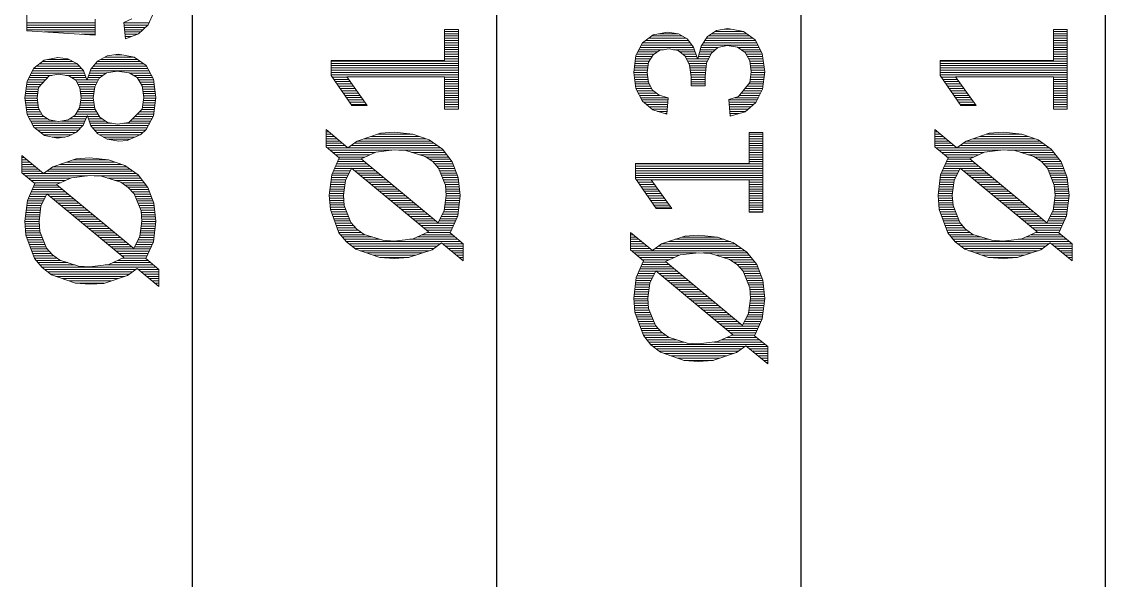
# Model space of a CAD drawing. Header units: millimetres. Extents: x 20 to 410, y 10 to 287.
# Drawn here: x 343.52 to 372, y 165.84 to 180.51 of the extents above; entities that cross this region are included whole.
import ezdxf

# ---------------------------------------------------------------- set-up
doc = ezdxf.new("R2010")
doc.units = ezdxf.units.MM
doc.layers.add('DUENN', color=7, linetype='Continuous', lineweight=25)
doc.layers.add('TEXT', color=7, linetype='Continuous', lineweight=13)

msp = doc.modelspace()

# ---------------------------------------------------------------- linework, layer by layer
at = {"layer": 'DUENN', "lineweight": 25}
for points in [[(372, 265), (372, 95)], [(364, 248), (364, 112)], [(356, 242.5), (356, 117.5)], [(348, 222.63), (348, 137.37)]]:
    msp.add_lwpolyline(points, dxfattribs=at)
at = {"layer": 'TEXT', "lineweight": 13}
for p, q in [((343.656, 180.484), (345.455, 180.484)), ((343.656, 180.424), (345.455, 180.424)), ((343.656, 180.364), (345.455, 180.364)), ((343.656, 180.304), (345.455, 180.304)), ((346.204, 180.484), (346.87, 180.484)), ((346.211, 180.424), (346.84, 180.424)), ((346.218, 180.364), (346.776, 180.364)), ((346.225, 180.304), (346.712, 180.304)), ((361.99, 180.318), (362.163, 180.318)), ((344.123, 180.244), (345.455, 180.244)), ((345.089, 180.184), (345.455, 180.184)), ((346.232, 180.244), (346.648, 180.244)), ((346.239, 180.184), (346.57, 180.184)), ((346.246, 180.124), (346.411, 180.124)), ((354.637, 180.259), (355, 180.259)), ((354.637, 180.199), (355, 180.199)), ((354.637, 180.139), (355, 180.139)), ((354.637, 180.079), (355, 180.079)), ((354.637, 180.019), (355, 180.019)), ((359.914, 180.018), (361.046, 180.018)), ((359.995, 180.078), (360.984, 180.078)), ((360.075, 180.138), (360.881, 180.138)), ((360.263, 180.198), (360.769, 180.198)), ((361.473, 180.018), (362.805, 180.018)), ((361.513, 180.078), (362.74, 180.078)), ((361.565, 180.138), (362.656, 180.138)), ((361.656, 180.198), (362.573, 180.198)), ((361.748, 180.258), (362.49, 180.258)), ((370.637, 180.259), (371, 180.259)), ((370.637, 180.199), (371, 180.199)), ((370.637, 180.139), (371, 180.139)), ((370.637, 180.079), (371, 180.079)), ((370.637, 180.019), (371, 180.019)), ((354.637, 179.959), (355, 179.959)), ((354.637, 179.899), (355, 179.899)), ((354.637, 179.839), (355, 179.839)), ((354.637, 179.779), (355, 179.779)), ((354.637, 179.719), (355, 179.719)), ((359.712, 179.718), (360.228, 179.718)), ((359.743, 179.778), (360.392, 179.778)), ((359.775, 179.838), (361.182, 179.838)), ((359.806, 179.898), (361.137, 179.898)), ((359.837, 179.958), (361.091, 179.958)), ((360.654, 179.778), (361.202, 179.778)), ((360.822, 179.718), (361.223, 179.718)), ((361.337, 179.718), (361.681, 179.718)), ((361.352, 179.778), (361.751, 179.778)), ((361.367, 179.838), (361.823, 179.838)), ((361.392, 179.898), (362.869, 179.898)), ((361.433, 179.958), (362.837, 179.958)), ((362.345, 179.838), (362.901, 179.838)), ((362.431, 179.778), (362.933, 179.778)), ((362.517, 179.718), (362.965, 179.718)), ((370.637, 179.959), (371, 179.959)), ((370.637, 179.899), (371, 179.899)), ((370.637, 179.839), (371, 179.839)), ((370.637, 179.779), (371, 179.779)), ((370.637, 179.719), (371, 179.719)), ((344.061, 179.464), (344.876, 179.464)), ((344.211, 179.524), (344.759, 179.524)), ((345.503, 179.464), (346.648, 179.464)), ((345.598, 179.524), (346.564, 179.524)), ((345.709, 179.584), (346.48, 179.584)), ((345.969, 179.644), (346.148, 179.644)), ((351.656, 179.479), (355, 179.479)), ((354.637, 179.659), (355, 179.659)), ((354.637, 179.599), (355, 179.599)), ((354.637, 179.539), (355, 179.539)), ((359.645, 179.478), (360.014, 179.478)), ((359.652, 179.538), (360.05, 179.538)), ((359.66, 179.598), (360.086, 179.598)), ((359.68, 179.658), (360.135, 179.658)), ((360.897, 179.658), (361.244, 179.658)), ((360.965, 179.598), (361.264, 179.598)), ((360.995, 179.538), (361.573, 179.538)), ((361.024, 179.478), (361.546, 179.478)), ((361.308, 179.598), (361.6, 179.598)), ((361.323, 179.658), (361.627, 179.658)), ((362.561, 179.658), (362.988, 179.658)), ((362.594, 179.598), (362.995, 179.598)), ((362.626, 179.538), (363.003, 179.538)), ((362.655, 179.478), (363.011, 179.478)), ((367.656, 179.479), (371, 179.479)), ((370.637, 179.659), (371, 179.659)), ((370.637, 179.599), (371, 179.599)), ((370.637, 179.539), (371, 179.539)), ((343.774, 179.164), (345.167, 179.164)), ((343.805, 179.224), (345.144, 179.224)), ((343.836, 179.284), (345.091, 179.284)), ((343.908, 179.344), (345.035, 179.344)), ((343.985, 179.404), (344.979, 179.404)), ((345.306, 179.164), (345.748, 179.164)), ((345.326, 179.224), (346.865, 179.224)), ((345.354, 179.284), (346.832, 179.284)), ((345.404, 179.344), (346.8, 179.344)), ((345.454, 179.404), (346.732, 179.404)), ((346.357, 179.164), (346.897, 179.164)), ((351.656, 179.419), (355, 179.419)), ((351.656, 179.359), (355, 179.359)), ((351.656, 179.299), (355, 179.299)), ((351.656, 179.239), (355, 179.239)), ((351.656, 179.179), (355, 179.179)), ((359.606, 179.178), (359.958, 179.178)), ((359.613, 179.238), (359.966, 179.238)), ((359.621, 179.298), (359.975, 179.298)), ((359.629, 179.358), (359.983, 179.358)), ((359.637, 179.418), (359.992, 179.418)), ((361.054, 179.418), (361.521, 179.418)), ((361.077, 179.358), (361.514, 179.358)), ((361.084, 179.298), (361.508, 179.298)), ((361.092, 179.238), (361.501, 179.238)), ((361.099, 179.178), (361.495, 179.178)), ((362.664, 179.418), (363.019, 179.418)), ((362.672, 179.358), (363.027, 179.358)), ((362.68, 179.298), (363.035, 179.298)), ((362.688, 179.238), (363.043, 179.238)), ((362.691, 179.178), (363.045, 179.178)), ((367.656, 179.419), (371, 179.419)), ((367.656, 179.359), (371, 179.359)), ((367.656, 179.299), (371, 179.299)), ((367.656, 179.239), (371, 179.239)), ((367.656, 179.179), (371, 179.179)), ((343.652, 178.864), (344.034, 178.864)), ((343.66, 178.924), (344.089, 178.924)), ((343.681, 178.984), (344.143, 178.984)), ((343.712, 179.044), (344.198, 179.044)), ((343.743, 179.104), (344.312, 179.104)), ((344.682, 179.104), (345.19, 179.104)), ((344.834, 179.044), (345.213, 179.044)), ((344.926, 178.984), (345.236, 178.984)), ((344.968, 178.924), (345.502, 178.924)), ((345, 178.864), (345.47, 178.864)), ((345.247, 178.984), (345.534, 178.984)), ((345.266, 179.044), (345.579, 179.044)), ((345.286, 179.104), (345.663, 179.104)), ((346.459, 179.104), (346.93, 179.104)), ((346.56, 179.044), (346.962, 179.044)), ((346.595, 178.984), (346.986, 178.984)), ((346.63, 178.924), (346.994, 178.924)), ((346.665, 178.864), (347.002, 178.864)), ((351.656, 179.119), (355, 179.119)), ((351.683, 179.059), (352.067, 179.059)), ((351.725, 178.999), (352.11, 178.999)), ((351.766, 178.939), (352.153, 178.939)), ((351.807, 178.879), (352.196, 178.879)), ((354.637, 179.059), (355, 179.059)), ((354.637, 178.999), (355, 178.999)), ((354.637, 178.939), (355, 178.939)), ((354.637, 178.879), (355, 178.879)), ((359.614, 179.118), (359.965, 179.118)), ((359.622, 179.058), (359.974, 179.058)), ((359.631, 178.998), (359.982, 178.998)), ((359.639, 178.938), (359.991, 178.938)), ((359.647, 178.878), (360.016, 178.878)), ((361.107, 179.118), (361.488, 179.118)), ((361.113, 179.058), (361.483, 179.058)), ((361.113, 178.998), (361.483, 178.998)), ((361.113, 178.938), (361.483, 178.938)), ((361.113, 178.878), (361.483, 178.878)), ((362.629, 178.878), (363.008, 178.878)), ((362.66, 178.938), (363.015, 178.938)), ((362.668, 178.998), (363.023, 178.998)), ((362.676, 179.058), (363.03, 179.058)), ((362.683, 179.118), (363.038, 179.118)), ((367.656, 179.119), (371, 179.119)), ((367.683, 179.059), (368.067, 179.059)), ((367.725, 178.999), (368.11, 178.999)), ((367.766, 178.939), (368.153, 178.939)), ((367.807, 178.879), (368.196, 178.879)), ((370.637, 179.059), (371, 179.059)), ((370.637, 178.999), (371, 178.999)), ((370.637, 178.939), (371, 178.939)), ((370.637, 178.879), (371, 178.879)), ((343.621, 178.624), (343.939, 178.624)), ((343.629, 178.684), (343.946, 178.684)), ((343.636, 178.744), (343.954, 178.744)), ((343.644, 178.804), (343.979, 178.804)), ((345.032, 178.804), (345.439, 178.804)), ((345.05, 178.744), (345.432, 178.744)), ((345.058, 178.684), (345.424, 178.684)), ((345.066, 178.624), (345.416, 178.624)), ((346.689, 178.804), (347.01, 178.804)), ((346.697, 178.744), (347.018, 178.744)), ((346.705, 178.684), (347.026, 178.684)), ((346.714, 178.624), (347.034, 178.624)), ((351.848, 178.819), (352.238, 178.819)), ((351.89, 178.759), (352.281, 178.759)), ((351.931, 178.699), (352.324, 178.699)), ((351.972, 178.639), (352.367, 178.639)), ((352.013, 178.579), (352.41, 178.579)), ((354.637, 178.819), (355, 178.819)), ((354.637, 178.759), (355, 178.759)), ((354.637, 178.699), (355, 178.699)), ((354.637, 178.639), (355, 178.639)), ((354.637, 178.579), (355, 178.579)), ((359.655, 178.818), (360.048, 178.818)), ((359.665, 178.758), (360.081, 178.758)), ((359.696, 178.698), (360.127, 178.698)), ((359.727, 178.638), (360.203, 178.638)), ((359.758, 178.578), (360.284, 178.578)), ((362.385, 178.578), (362.911, 178.578)), ((362.434, 178.638), (362.94, 178.638)), ((362.482, 178.698), (362.969, 178.698)), ((362.531, 178.758), (362.992, 178.758)), ((362.58, 178.818), (363, 178.818)), ((367.848, 178.819), (368.238, 178.819)), ((367.89, 178.759), (368.281, 178.759)), ((367.931, 178.699), (368.324, 178.699)), ((367.972, 178.639), (368.367, 178.639)), ((368.013, 178.579), (368.41, 178.579)), ((370.637, 178.819), (371, 178.819)), ((370.637, 178.759), (371, 178.759)), ((370.637, 178.699), (371, 178.699)), ((370.637, 178.639), (371, 178.639)), ((370.637, 178.579), (371, 178.579)), ((343.606, 178.504), (343.925, 178.504)), ((343.613, 178.564), (343.931, 178.564)), ((343.615, 178.444), (343.933, 178.444)), ((343.623, 178.384), (343.941, 178.384)), ((343.631, 178.324), (343.949, 178.324)), ((345.053, 178.324), (345.428, 178.324)), ((345.061, 178.384), (345.419, 178.384)), ((345.07, 178.444), (345.41, 178.444)), ((345.073, 178.564), (345.408, 178.564)), ((345.078, 178.504), (345.401, 178.504)), ((346.699, 178.324), (347.022, 178.324)), ((346.708, 178.384), (347.03, 178.384)), ((346.716, 178.444), (347.038, 178.444)), ((346.722, 178.564), (347.042, 178.564)), ((346.724, 178.504), (347.046, 178.504)), ((352.055, 178.519), (352.453, 178.519)), ((352.096, 178.459), (352.496, 178.459)), ((352.137, 178.399), (352.539, 178.399)), ((352.178, 178.339), (352.582, 178.339)), ((354.637, 178.519), (355, 178.519)), ((354.637, 178.459), (355, 178.459)), ((354.637, 178.399), (355, 178.399)), ((354.637, 178.339), (355, 178.339)), ((359.788, 178.518), (360.5, 178.518)), ((359.819, 178.458), (360.506, 178.458)), ((359.869, 178.398), (360.501, 178.398)), ((359.941, 178.338), (360.496, 178.338)), ((362.102, 178.458), (362.852, 178.458)), ((362.107, 178.398), (362.823, 178.398)), ((362.113, 178.338), (362.759, 178.338)), ((362.26, 178.518), (362.882, 178.518)), ((368.055, 178.519), (368.453, 178.519)), ((368.096, 178.459), (368.496, 178.459)), ((368.137, 178.399), (368.539, 178.399)), ((368.178, 178.339), (368.582, 178.339)), ((370.637, 178.519), (371, 178.519)), ((370.637, 178.459), (371, 178.459)), ((370.637, 178.399), (371, 178.399)), ((370.637, 178.339), (371, 178.339)), ((343.639, 178.264), (343.957, 178.264)), ((343.648, 178.204), (343.982, 178.204)), ((343.656, 178.144), (344.015, 178.144)), ((343.664, 178.084), (344.048, 178.084)), ((343.693, 178.024), (344.106, 178.024)), ((344.882, 178.024), (345.232, 178.024)), ((344.946, 178.084), (345.523, 178.084)), ((344.981, 178.144), (345.488, 178.144)), ((345.015, 178.204), (345.453, 178.204)), ((345.044, 178.264), (345.437, 178.264)), ((345.258, 178.024), (345.558, 178.024)), ((346.496, 178.024), (346.975, 178.024)), ((346.555, 178.084), (346.99, 178.084)), ((346.614, 178.144), (346.998, 178.144)), ((346.673, 178.204), (347.006, 178.204)), ((346.691, 178.264), (347.014, 178.264)), ((354.637, 178.279), (355, 178.279)), ((354.637, 178.219), (355, 178.219)), ((360.012, 178.278), (360.492, 178.278)), ((360.083, 178.218), (360.487, 178.218)), ((360.234, 178.158), (360.482, 178.158)), ((360.436, 178.098), (360.478, 178.098)), ((362.118, 178.278), (362.689, 178.278)), ((362.124, 178.218), (362.618, 178.218)), ((362.129, 178.158), (362.547, 178.158)), ((362.135, 178.098), (362.371, 178.098)), ((362.14, 178.038), (362.171, 178.038)), ((370.637, 178.279), (371, 178.279)), ((370.637, 178.219), (371, 178.219)), ((343.725, 177.964), (344.196, 177.964)), ((343.757, 177.904), (344.419, 177.904)), ((343.789, 177.844), (345.158, 177.844)), ((343.821, 177.784), (345.124, 177.784)), ((343.866, 177.724), (345.068, 177.724)), ((344.563, 177.904), (345.183, 177.904)), ((344.791, 177.964), (345.208, 177.964)), ((345.278, 177.964), (345.626, 177.964)), ((345.299, 177.904), (345.714, 177.904)), ((345.32, 177.844), (345.891, 177.844)), ((345.34, 177.784), (346.849, 177.784)), ((345.388, 177.724), (346.817, 177.724)), ((346.208, 177.844), (346.881, 177.844)), ((346.379, 177.904), (346.912, 177.904)), ((346.437, 177.964), (346.944, 177.964)), ((343.942, 177.664), (345.011, 177.664)), ((344.019, 177.604), (344.944, 177.604)), ((344.095, 177.544), (344.827, 177.544)), ((344.326, 177.484), (344.654, 177.484)), ((345.438, 177.664), (346.777, 177.664)), ((345.489, 177.604), (346.714, 177.604)), ((345.559, 177.544), (346.645, 177.544)), ((345.665, 177.484), (346.502, 177.484)), ((351.521, 177.619), (351.592, 177.619)), ((351.521, 177.559), (351.664, 177.559)), ((351.521, 177.499), (351.736, 177.499)), ((351.521, 177.439), (351.808, 177.439)), ((352.518, 177.439), (354.145, 177.439)), ((352.697, 177.499), (353.974, 177.499)), ((352.876, 177.559), (353.803, 177.559)), ((362.637, 177.558), (363, 177.558)), ((362.637, 177.498), (363, 177.498)), ((362.637, 177.438), (363, 177.438)), ((367.521, 177.619), (367.592, 177.619)), ((367.521, 177.559), (367.664, 177.559)), ((367.521, 177.499), (367.736, 177.499)), ((367.521, 177.439), (367.808, 177.439)), ((368.518, 177.439), (370.145, 177.439)), ((368.697, 177.499), (369.974, 177.499)), ((368.876, 177.559), (369.803, 177.559)), ((345.773, 177.424), (346.358, 177.424)), ((351.521, 177.379), (351.88, 177.379)), ((351.521, 177.319), (351.952, 177.319)), ((351.521, 177.259), (352.024, 177.259)), ((351.549, 177.199), (354.53, 177.199)), ((352.175, 177.259), (354.444, 177.259)), ((352.258, 177.319), (354.359, 177.319)), ((352.34, 177.379), (354.273, 177.379)), ((362.637, 177.378), (363, 177.378)), ((362.637, 177.318), (363, 177.318)), ((362.637, 177.258), (363, 177.258)), ((362.637, 177.198), (363, 177.198)), ((367.521, 177.379), (367.88, 177.379)), ((367.521, 177.319), (367.952, 177.319)), ((367.521, 177.259), (368.024, 177.259)), ((367.549, 177.199), (370.53, 177.199)), ((368.175, 177.259), (370.444, 177.259)), ((368.258, 177.319), (370.359, 177.319)), ((368.34, 177.379), (370.273, 177.379)), ((343.521, 176.944), (343.592, 176.944)), ((343.521, 176.884), (343.664, 176.884)), ((344.876, 176.884), (345.803, 176.884)), ((351.621, 177.139), (353.251, 177.139)), ((351.693, 177.079), (352.808, 177.079)), ((351.765, 177.019), (352.674, 177.019)), ((351.837, 176.959), (352.541, 176.959)), ((351.851, 176.899), (352.456, 176.899)), ((353.43, 177.139), (354.599, 177.139)), ((353.777, 177.079), (354.646, 177.079)), ((353.972, 177.019), (354.692, 177.019)), ((354.144, 176.959), (354.739, 176.959)), ((354.232, 176.899), (354.785, 176.899)), ((362.637, 177.138), (363, 177.138)), ((362.637, 177.078), (363, 177.078)), ((362.637, 177.018), (363, 177.018)), ((362.637, 176.958), (363, 176.958)), ((362.637, 176.898), (363, 176.898)), ((367.621, 177.139), (369.251, 177.139)), ((367.693, 177.079), (368.808, 177.079)), ((367.765, 177.019), (368.674, 177.019)), ((367.837, 176.959), (368.541, 176.959)), ((367.851, 176.899), (368.456, 176.899)), ((369.43, 177.139), (370.599, 177.139)), ((369.777, 177.079), (370.646, 177.079)), ((369.972, 177.019), (370.692, 177.019)), ((370.144, 176.959), (370.739, 176.959)), ((370.232, 176.899), (370.785, 176.899)), ((343.521, 176.824), (343.736, 176.824)), ((343.521, 176.764), (343.808, 176.764)), ((343.521, 176.704), (343.88, 176.704)), ((343.521, 176.644), (343.952, 176.644)), ((343.521, 176.584), (344.024, 176.584)), ((344.175, 176.584), (346.444, 176.584)), ((344.258, 176.644), (346.359, 176.644)), ((344.34, 176.704), (346.273, 176.704)), ((344.518, 176.764), (346.145, 176.764)), ((344.697, 176.824), (345.974, 176.824)), ((351.719, 176.599), (352.152, 176.599)), ((351.745, 176.659), (352.18, 176.659)), ((351.772, 176.719), (352.673, 176.719)), ((351.798, 176.779), (352.6, 176.779)), ((351.825, 176.839), (352.528, 176.839)), ((352.197, 176.659), (352.745, 176.659)), ((352.269, 176.599), (352.817, 176.599)), ((354.319, 176.839), (354.832, 176.839)), ((354.375, 176.779), (354.858, 176.779)), ((354.429, 176.719), (354.881, 176.719)), ((354.481, 176.659), (354.904, 176.659)), ((354.505, 176.599), (354.927, 176.599)), ((359.656, 176.778), (363, 176.778)), ((359.656, 176.718), (363, 176.718)), ((359.656, 176.658), (363, 176.658)), ((359.656, 176.598), (363, 176.598)), ((362.637, 176.838), (363, 176.838)), ((367.719, 176.599), (368.152, 176.599)), ((367.745, 176.659), (368.18, 176.659)), ((367.772, 176.719), (368.673, 176.719)), ((367.798, 176.779), (368.6, 176.779)), ((367.825, 176.839), (368.528, 176.839)), ((368.197, 176.659), (368.745, 176.659)), ((368.269, 176.599), (368.817, 176.599)), ((370.319, 176.839), (370.832, 176.839)), ((370.375, 176.779), (370.858, 176.779)), ((370.429, 176.719), (370.881, 176.719)), ((370.481, 176.659), (370.904, 176.659)), ((370.505, 176.599), (370.927, 176.599)), ((343.549, 176.524), (346.53, 176.524)), ((343.621, 176.464), (345.251, 176.464)), ((343.693, 176.404), (344.808, 176.404)), ((343.765, 176.344), (344.674, 176.344)), ((345.43, 176.464), (346.599, 176.464)), ((345.777, 176.404), (346.646, 176.404)), ((345.972, 176.344), (346.692, 176.344)), ((351.648, 176.299), (352.023, 176.299)), ((351.655, 176.359), (352.036, 176.359)), ((351.662, 176.419), (352.065, 176.419)), ((351.669, 176.479), (352.094, 176.479)), ((351.692, 176.539), (352.123, 176.539)), ((352.342, 176.539), (352.889, 176.539)), ((352.414, 176.479), (352.961, 176.479)), ((352.486, 176.419), (353.034, 176.419)), ((352.559, 176.359), (353.106, 176.359)), ((352.631, 176.299), (353.178, 176.299)), ((354.529, 176.539), (354.95, 176.539)), ((354.553, 176.479), (354.974, 176.479)), ((354.577, 176.419), (354.996, 176.419)), ((354.601, 176.359), (355.002, 176.359)), ((354.625, 176.299), (355.009, 176.299)), ((359.656, 176.538), (363, 176.538)), ((359.656, 176.478), (363, 176.478)), ((359.656, 176.418), (363, 176.418)), ((359.683, 176.358), (360.067, 176.358)), ((359.725, 176.298), (360.11, 176.298)), ((362.637, 176.358), (363, 176.358)), ((362.637, 176.298), (363, 176.298)), ((367.648, 176.299), (368.023, 176.299)), ((367.655, 176.359), (368.036, 176.359)), ((367.662, 176.419), (368.065, 176.419)), ((367.669, 176.479), (368.094, 176.479)), ((367.692, 176.539), (368.123, 176.539)), ((368.342, 176.539), (368.889, 176.539)), ((368.414, 176.479), (368.961, 176.479)), ((368.486, 176.419), (369.034, 176.419)), ((368.559, 176.359), (369.106, 176.359)), ((368.631, 176.299), (369.178, 176.299)), ((370.529, 176.539), (370.95, 176.539)), ((370.553, 176.479), (370.974, 176.479)), ((370.577, 176.419), (370.996, 176.419)), ((370.601, 176.359), (371.002, 176.359)), ((370.625, 176.299), (371.009, 176.299)), ((343.772, 176.044), (344.673, 176.044)), ((343.798, 176.104), (344.6, 176.104)), ((343.825, 176.164), (344.528, 176.164)), ((343.837, 176.284), (344.541, 176.284)), ((343.851, 176.224), (344.456, 176.224)), ((346.144, 176.284), (346.739, 176.284)), ((346.232, 176.224), (346.785, 176.224)), ((346.319, 176.164), (346.832, 176.164)), ((346.375, 176.104), (346.858, 176.104)), ((346.429, 176.044), (346.881, 176.044)), ((351.619, 176.059), (351.991, 176.059)), ((351.626, 176.119), (351.999, 176.119)), ((351.633, 176.179), (352.007, 176.179)), ((351.64, 176.239), (352.015, 176.239)), ((352.703, 176.239), (353.25, 176.239)), ((352.776, 176.179), (353.323, 176.179)), ((352.848, 176.119), (353.395, 176.119)), ((352.921, 176.059), (353.467, 176.059)), ((354.65, 176.239), (355.016, 176.239)), ((354.661, 176.179), (355.022, 176.179)), ((354.665, 176.119), (355.029, 176.119)), ((354.67, 176.059), (355.035, 176.059)), ((359.766, 176.238), (360.153, 176.238)), ((359.807, 176.178), (360.196, 176.178)), ((359.848, 176.118), (360.238, 176.118)), ((359.89, 176.058), (360.281, 176.058)), ((362.637, 176.238), (363, 176.238)), ((362.637, 176.178), (363, 176.178)), ((362.637, 176.118), (363, 176.118)), ((362.637, 176.058), (363, 176.058)), ((367.619, 176.059), (367.991, 176.059)), ((367.626, 176.119), (367.999, 176.119)), ((367.633, 176.179), (368.007, 176.179)), ((367.64, 176.239), (368.015, 176.239)), ((368.703, 176.239), (369.25, 176.239)), ((368.776, 176.179), (369.323, 176.179)), ((368.848, 176.119), (369.395, 176.119)), ((368.921, 176.059), (369.467, 176.059)), ((370.65, 176.239), (371.016, 176.239)), ((370.661, 176.179), (371.022, 176.179)), ((370.665, 176.119), (371.029, 176.119)), ((370.67, 176.059), (371.035, 176.059)), ((343.662, 175.744), (344.065, 175.744)), ((343.669, 175.804), (344.094, 175.804)), ((343.692, 175.864), (344.123, 175.864)), ((343.719, 175.924), (344.152, 175.924)), ((343.745, 175.984), (344.18, 175.984)), ((344.197, 175.984), (344.745, 175.984)), ((344.269, 175.924), (344.817, 175.924)), ((344.342, 175.864), (344.889, 175.864)), ((344.414, 175.804), (344.961, 175.804)), ((344.486, 175.744), (345.034, 175.744)), ((346.481, 175.984), (346.904, 175.984)), ((346.505, 175.924), (346.927, 175.924)), ((346.529, 175.864), (346.95, 175.864)), ((346.553, 175.804), (346.974, 175.804)), ((346.577, 175.744), (346.996, 175.744)), ((351.607, 175.939), (351.977, 175.939)), ((351.611, 175.999), (351.982, 175.999)), ((351.611, 175.879), (351.982, 175.879)), ((351.616, 175.819), (351.987, 175.819)), ((351.62, 175.759), (351.992, 175.759)), ((352.993, 175.999), (353.539, 175.999)), ((353.065, 175.939), (353.611, 175.939)), ((353.138, 175.879), (353.684, 175.879)), ((353.21, 175.819), (353.756, 175.819)), ((353.283, 175.759), (353.828, 175.759)), ((354.654, 175.759), (355.025, 175.759)), ((354.662, 175.819), (355.032, 175.819)), ((354.67, 175.879), (355.039, 175.879)), ((354.675, 175.999), (355.042, 175.999)), ((354.678, 175.939), (355.047, 175.939)), ((359.931, 175.998), (360.324, 175.998)), ((359.972, 175.938), (360.367, 175.938)), ((360.013, 175.878), (360.41, 175.878)), ((360.055, 175.818), (360.453, 175.818)), ((360.096, 175.758), (360.496, 175.758)), ((362.637, 175.998), (363, 175.998)), ((362.637, 175.938), (363, 175.938)), ((362.637, 175.878), (363, 175.878)), ((362.637, 175.818), (363, 175.818)), ((362.637, 175.758), (363, 175.758)), ((367.607, 175.939), (367.977, 175.939)), ((367.611, 175.999), (367.982, 175.999)), ((367.611, 175.879), (367.982, 175.879)), ((367.616, 175.819), (367.987, 175.819)), ((367.62, 175.759), (367.992, 175.759)), ((368.993, 175.999), (369.539, 175.999)), ((369.065, 175.939), (369.611, 175.939)), ((369.138, 175.879), (369.684, 175.879)), ((369.21, 175.819), (369.756, 175.819)), ((369.283, 175.759), (369.828, 175.759)), ((370.654, 175.759), (371.025, 175.759)), ((370.662, 175.819), (371.032, 175.819)), ((370.67, 175.879), (371.039, 175.879)), ((370.675, 175.999), (371.042, 175.999)), ((370.678, 175.939), (371.047, 175.939)), ((343.626, 175.444), (343.999, 175.444)), ((343.633, 175.504), (344.007, 175.504)), ((343.64, 175.564), (344.015, 175.564)), ((343.648, 175.624), (344.023, 175.624)), ((343.655, 175.684), (344.036, 175.684)), ((344.559, 175.684), (345.106, 175.684)), ((344.631, 175.624), (345.178, 175.624)), ((344.703, 175.564), (345.25, 175.564)), ((344.776, 175.504), (345.323, 175.504)), ((344.848, 175.444), (345.395, 175.444)), ((346.601, 175.684), (347.002, 175.684)), ((346.625, 175.624), (347.009, 175.624)), ((346.65, 175.564), (347.016, 175.564)), ((346.661, 175.504), (347.022, 175.504)), ((346.665, 175.444), (347.029, 175.444)), ((351.625, 175.699), (351.997, 175.699)), ((351.63, 175.639), (352.015, 175.639)), ((351.635, 175.579), (352.039, 175.579)), ((351.657, 175.519), (352.062, 175.519)), ((351.679, 175.459), (352.086, 175.459)), ((353.355, 175.699), (353.9, 175.699)), ((353.427, 175.639), (353.972, 175.639)), ((353.5, 175.579), (354.045, 175.579)), ((353.572, 175.519), (354.117, 175.519)), ((353.644, 175.459), (354.189, 175.459)), ((354.578, 175.459), (354.987, 175.459)), ((354.608, 175.519), (354.995, 175.519)), ((354.629, 175.579), (355.002, 175.579)), ((354.637, 175.639), (355.01, 175.639)), ((354.645, 175.699), (355.017, 175.699)), ((360.137, 175.698), (360.539, 175.698)), ((360.178, 175.638), (360.582, 175.638)), ((362.637, 175.698), (363, 175.698)), ((362.637, 175.638), (363, 175.638)), ((362.637, 175.578), (363, 175.578)), ((362.637, 175.518), (363, 175.518)), ((367.625, 175.699), (367.997, 175.699)), ((367.63, 175.639), (368.015, 175.639)), ((367.635, 175.579), (368.039, 175.579)), ((367.657, 175.519), (368.062, 175.519)), ((367.679, 175.459), (368.086, 175.459)), ((369.355, 175.699), (369.9, 175.699)), ((369.427, 175.639), (369.972, 175.639)), ((369.5, 175.579), (370.045, 175.579)), ((369.572, 175.519), (370.117, 175.519)), ((369.644, 175.459), (370.189, 175.459)), ((370.578, 175.459), (370.987, 175.459)), ((370.608, 175.519), (370.995, 175.519)), ((370.629, 175.579), (371.002, 175.579)), ((370.637, 175.639), (371.01, 175.639)), ((370.645, 175.699), (371.017, 175.699)), ((343.607, 175.264), (343.977, 175.264)), ((343.611, 175.324), (343.982, 175.324)), ((343.611, 175.204), (343.982, 175.204)), ((343.619, 175.384), (343.991, 175.384)), ((344.921, 175.384), (345.467, 175.384)), ((344.993, 175.324), (345.539, 175.324)), ((345.065, 175.264), (345.611, 175.264)), ((345.138, 175.204), (345.684, 175.204)), ((346.67, 175.384), (347.035, 175.384)), ((346.67, 175.204), (347.039, 175.204)), ((346.675, 175.324), (347.042, 175.324)), ((346.678, 175.264), (347.047, 175.264)), ((351.702, 175.399), (352.11, 175.399)), ((351.724, 175.339), (352.134, 175.339)), ((351.746, 175.279), (352.157, 175.279)), ((351.768, 175.219), (352.19, 175.219)), ((351.79, 175.159), (352.243, 175.159)), ((353.717, 175.399), (354.261, 175.399)), ((353.789, 175.339), (354.334, 175.339)), ((353.862, 175.279), (354.406, 175.279)), ((353.934, 175.219), (354.895, 175.219)), ((354.006, 175.159), (354.868, 175.159)), ((354.488, 175.279), (354.922, 175.279)), ((354.518, 175.339), (354.949, 175.339)), ((354.548, 175.399), (354.976, 175.399)), ((367.702, 175.399), (368.11, 175.399)), ((367.724, 175.339), (368.134, 175.339)), ((367.746, 175.279), (368.157, 175.279)), ((367.768, 175.219), (368.19, 175.219)), ((367.79, 175.159), (368.243, 175.159)), ((369.717, 175.399), (370.261, 175.399)), ((369.789, 175.339), (370.334, 175.339)), ((369.862, 175.279), (370.406, 175.279)), ((369.934, 175.219), (370.895, 175.219)), ((370.006, 175.159), (370.868, 175.159)), ((370.488, 175.279), (370.922, 175.279)), ((370.518, 175.339), (370.949, 175.339)), ((370.548, 175.399), (370.976, 175.399)), ((343.616, 175.144), (343.987, 175.144)), ((343.62, 175.084), (343.992, 175.084)), ((343.625, 175.024), (343.997, 175.024)), ((343.63, 174.964), (344.015, 174.964)), ((343.635, 174.904), (344.039, 174.904)), ((345.21, 175.144), (345.756, 175.144)), ((345.283, 175.084), (345.828, 175.084)), ((345.355, 175.024), (345.9, 175.024)), ((345.427, 174.964), (345.972, 174.964)), ((345.5, 174.904), (346.045, 174.904)), ((346.629, 174.904), (347.002, 174.904)), ((346.637, 174.964), (347.01, 174.964)), ((346.645, 175.024), (347.017, 175.024)), ((346.654, 175.084), (347.025, 175.084)), ((346.662, 175.144), (347.032, 175.144)), ((351.813, 175.099), (352.297, 175.099)), ((351.835, 175.039), (352.363, 175.039)), ((351.857, 174.979), (352.447, 174.979)), ((351.903, 174.919), (352.546, 174.919)), ((354.049, 174.919), (354.837, 174.919)), ((354.079, 175.099), (354.841, 175.099)), ((354.151, 175.039), (354.815, 175.039)), ((354.183, 174.979), (354.788, 174.979)), ((359.521, 174.918), (359.592, 174.918)), ((367.813, 175.099), (368.297, 175.099)), ((367.835, 175.039), (368.363, 175.039)), ((367.857, 174.979), (368.447, 174.979)), ((367.903, 174.919), (368.546, 174.919)), ((370.049, 174.919), (370.837, 174.919)), ((370.079, 175.099), (370.841, 175.099)), ((370.151, 175.039), (370.815, 175.039)), ((370.183, 174.979), (370.788, 174.979)), ((343.657, 174.844), (344.062, 174.844)), ((343.679, 174.784), (344.086, 174.784)), ((343.702, 174.724), (344.11, 174.724)), ((343.724, 174.664), (344.134, 174.664)), ((343.746, 174.604), (344.157, 174.604)), ((345.572, 174.844), (346.117, 174.844)), ((345.644, 174.784), (346.189, 174.784)), ((345.717, 174.724), (346.261, 174.724)), ((345.789, 174.664), (346.334, 174.664)), ((345.862, 174.604), (346.406, 174.604)), ((346.488, 174.604), (346.922, 174.604)), ((346.518, 174.664), (346.949, 174.664)), ((346.548, 174.724), (346.976, 174.724)), ((346.578, 174.784), (346.987, 174.784)), ((346.608, 174.844), (346.995, 174.844)), ((351.952, 174.859), (352.734, 174.859)), ((352.001, 174.799), (352.923, 174.799)), ((352.05, 174.739), (355.055, 174.739)), ((352.123, 174.679), (354.519, 174.679)), ((352.201, 174.619), (354.437, 174.619)), ((353.711, 174.799), (354.982, 174.799)), ((353.916, 174.859), (354.91, 174.859)), ((354.583, 174.679), (355.126, 174.679)), ((354.656, 174.619), (355.126, 174.619)), ((359.521, 174.858), (359.664, 174.858)), ((359.521, 174.798), (359.736, 174.798)), ((359.521, 174.738), (359.808, 174.738)), ((359.521, 174.678), (359.88, 174.678)), ((359.521, 174.618), (359.952, 174.618)), ((360.258, 174.618), (362.359, 174.618)), ((360.34, 174.678), (362.273, 174.678)), ((360.518, 174.738), (362.145, 174.738)), ((360.697, 174.798), (361.974, 174.798)), ((360.876, 174.858), (361.803, 174.858)), ((367.952, 174.859), (368.734, 174.859)), ((368.001, 174.799), (368.923, 174.799)), ((368.05, 174.739), (371.055, 174.739)), ((368.123, 174.679), (370.519, 174.679)), ((368.201, 174.619), (370.437, 174.619)), ((369.711, 174.799), (370.982, 174.799)), ((369.916, 174.859), (370.91, 174.859)), ((370.583, 174.679), (371.126, 174.679)), ((370.656, 174.619), (371.126, 174.619)), ((343.768, 174.544), (344.19, 174.544)), ((343.79, 174.484), (344.243, 174.484)), ((343.813, 174.424), (344.297, 174.424)), ((343.835, 174.364), (344.363, 174.364)), ((343.857, 174.304), (344.447, 174.304)), ((345.934, 174.544), (346.895, 174.544)), ((346.006, 174.484), (346.868, 174.484)), ((346.079, 174.424), (346.841, 174.424)), ((346.151, 174.364), (346.815, 174.364)), ((346.183, 174.304), (346.788, 174.304)), ((352.278, 174.559), (354.354, 174.559)), ((352.416, 174.499), (354.233, 174.499)), ((352.587, 174.439), (354.053, 174.439)), ((352.759, 174.379), (353.873, 174.379)), ((352.93, 174.319), (353.692, 174.319)), ((354.728, 174.559), (355.126, 174.559)), ((354.8, 174.499), (355.126, 174.499)), ((354.873, 174.439), (355.126, 174.439)), ((354.945, 174.379), (355.126, 174.379)), ((355.018, 174.319), (355.126, 174.319)), ((359.521, 174.558), (360.024, 174.558)), ((359.549, 174.498), (362.53, 174.498)), ((359.621, 174.438), (361.251, 174.438)), ((359.693, 174.378), (360.808, 174.378)), ((359.765, 174.318), (360.674, 174.318)), ((360.175, 174.558), (362.444, 174.558)), ((361.43, 174.438), (362.599, 174.438)), ((361.777, 174.378), (362.646, 174.378)), ((361.972, 174.318), (362.692, 174.318)), ((368.278, 174.559), (370.354, 174.559)), ((368.416, 174.499), (370.233, 174.499)), ((368.587, 174.439), (370.053, 174.439)), ((368.759, 174.379), (369.873, 174.379)), ((368.93, 174.319), (369.692, 174.319)), ((370.728, 174.559), (371.126, 174.559)), ((370.8, 174.499), (371.126, 174.499)), ((370.873, 174.439), (371.126, 174.439)), ((370.945, 174.379), (371.126, 174.379)), ((371.018, 174.319), (371.126, 174.319)), ((343.903, 174.244), (344.546, 174.244)), ((343.952, 174.184), (344.734, 174.184)), ((344.001, 174.124), (344.923, 174.124)), ((344.05, 174.064), (347.055, 174.064)), ((345.711, 174.124), (346.982, 174.124)), ((345.916, 174.184), (346.91, 174.184)), ((346.049, 174.244), (346.837, 174.244)), ((355.09, 174.259), (355.126, 174.259)), ((359.772, 174.018), (360.673, 174.018)), ((359.798, 174.078), (360.6, 174.078)), ((359.825, 174.138), (360.528, 174.138)), ((359.837, 174.258), (360.541, 174.258)), ((359.851, 174.198), (360.456, 174.198)), ((362.144, 174.258), (362.739, 174.258)), ((362.232, 174.198), (362.785, 174.198)), ((362.319, 174.138), (362.832, 174.138)), ((362.375, 174.078), (362.858, 174.078)), ((362.429, 174.018), (362.881, 174.018)), ((371.09, 174.259), (371.126, 174.259)), ((344.123, 174.004), (346.519, 174.004)), ((344.201, 173.944), (346.437, 173.944)), ((344.278, 173.884), (346.354, 173.884)), ((344.416, 173.824), (346.233, 173.824)), ((344.587, 173.764), (346.053, 173.764)), ((346.583, 174.004), (347.126, 174.004)), ((346.656, 173.944), (347.126, 173.944)), ((346.728, 173.884), (347.126, 173.884)), ((346.8, 173.824), (347.126, 173.824)), ((346.873, 173.764), (347.126, 173.764)), ((359.669, 173.778), (360.094, 173.778)), ((359.692, 173.838), (360.123, 173.838)), ((359.719, 173.898), (360.152, 173.898)), ((359.745, 173.958), (360.18, 173.958)), ((360.197, 173.958), (360.745, 173.958)), ((360.269, 173.898), (360.817, 173.898)), ((360.342, 173.838), (360.889, 173.838)), ((360.414, 173.778), (360.961, 173.778)), ((362.481, 173.958), (362.904, 173.958)), ((362.505, 173.898), (362.927, 173.898)), ((362.529, 173.838), (362.95, 173.838)), ((362.553, 173.778), (362.974, 173.778)), ((344.759, 173.704), (345.873, 173.704)), ((344.93, 173.644), (345.692, 173.644)), ((346.945, 173.704), (347.126, 173.704)), ((347.018, 173.644), (347.126, 173.644)), ((347.09, 173.584), (347.126, 173.584)), ((359.633, 173.478), (360.007, 173.478)), ((359.64, 173.538), (360.015, 173.538)), ((359.648, 173.598), (360.023, 173.598)), ((359.655, 173.658), (360.036, 173.658)), ((359.662, 173.718), (360.065, 173.718)), ((360.486, 173.718), (361.034, 173.718)), ((360.559, 173.658), (361.106, 173.658)), ((360.631, 173.598), (361.178, 173.598)), ((360.703, 173.538), (361.25, 173.538)), ((360.776, 173.478), (361.323, 173.478)), ((362.577, 173.718), (362.996, 173.718)), ((362.601, 173.658), (363.002, 173.658)), ((362.625, 173.598), (363.009, 173.598)), ((362.65, 173.538), (363.016, 173.538)), ((362.661, 173.478), (363.022, 173.478)), ((359.607, 173.238), (359.977, 173.238)), ((359.611, 173.298), (359.982, 173.298)), ((359.611, 173.178), (359.982, 173.178)), ((359.619, 173.358), (359.991, 173.358)), ((359.626, 173.418), (359.999, 173.418)), ((360.848, 173.418), (361.395, 173.418)), ((360.921, 173.358), (361.467, 173.358)), ((360.993, 173.298), (361.539, 173.298)), ((361.065, 173.238), (361.611, 173.238)), ((361.138, 173.178), (361.684, 173.178)), ((362.665, 173.418), (363.029, 173.418)), ((362.67, 173.358), (363.035, 173.358)), ((362.67, 173.178), (363.039, 173.178)), ((362.675, 173.298), (363.042, 173.298)), ((362.678, 173.238), (363.047, 173.238)), ((359.616, 173.118), (359.987, 173.118)), ((359.62, 173.058), (359.992, 173.058)), ((359.625, 172.998), (359.997, 172.998)), ((359.63, 172.938), (360.015, 172.938)), ((359.635, 172.878), (360.039, 172.878)), ((361.21, 173.118), (361.756, 173.118)), ((361.283, 173.058), (361.828, 173.058)), ((361.355, 172.998), (361.9, 172.998)), ((361.427, 172.938), (361.972, 172.938)), ((361.5, 172.878), (362.045, 172.878)), ((362.629, 172.878), (363.002, 172.878)), ((362.637, 172.938), (363.01, 172.938)), ((362.645, 172.998), (363.017, 172.998)), ((362.654, 173.058), (363.025, 173.058)), ((362.662, 173.118), (363.032, 173.118)), ((359.657, 172.818), (360.062, 172.818)), ((359.679, 172.758), (360.086, 172.758)), ((359.702, 172.698), (360.11, 172.698)), ((359.724, 172.638), (360.134, 172.638)), ((361.572, 172.818), (362.117, 172.818)), ((361.644, 172.758), (362.189, 172.758)), ((361.717, 172.698), (362.261, 172.698)), ((361.789, 172.638), (362.334, 172.638)), ((362.518, 172.638), (362.949, 172.638)), ((362.548, 172.698), (362.976, 172.698)), ((362.578, 172.758), (362.987, 172.758)), ((362.608, 172.818), (362.995, 172.818)), ((359.746, 172.578), (360.157, 172.578)), ((359.768, 172.518), (360.19, 172.518)), ((359.79, 172.458), (360.243, 172.458)), ((359.813, 172.398), (360.297, 172.398)), ((359.835, 172.338), (360.363, 172.338)), ((361.862, 172.578), (362.406, 172.578)), ((361.934, 172.518), (362.895, 172.518)), ((362.006, 172.458), (362.868, 172.458)), ((362.079, 172.398), (362.841, 172.398)), ((362.151, 172.338), (362.815, 172.338)), ((362.488, 172.578), (362.922, 172.578)), ((359.857, 172.278), (360.447, 172.278)), ((359.903, 172.218), (360.546, 172.218)), ((359.952, 172.158), (360.734, 172.158)), ((360.001, 172.098), (360.923, 172.098)), ((360.05, 172.038), (363.055, 172.038)), ((361.711, 172.098), (362.982, 172.098)), ((361.916, 172.158), (362.91, 172.158)), ((362.049, 172.218), (362.837, 172.218)), ((362.183, 172.278), (362.788, 172.278)), ((360.123, 171.978), (362.519, 171.978)), ((360.201, 171.918), (362.437, 171.918)), ((360.278, 171.858), (362.354, 171.858)), ((360.416, 171.798), (362.233, 171.798)), ((360.587, 171.738), (362.053, 171.738)), ((362.583, 171.978), (363.126, 171.978)), ((362.656, 171.918), (363.126, 171.918)), ((362.728, 171.858), (363.126, 171.858)), ((362.8, 171.798), (363.126, 171.798)), ((362.873, 171.738), (363.126, 171.738)), ((360.759, 171.678), (361.873, 171.678)), ((360.93, 171.618), (361.692, 171.618)), ((362.945, 171.678), (363.126, 171.678)), ((363.018, 171.618), (363.126, 171.618)), ((363.09, 171.558), (363.126, 171.558))]:
    msp.add_line(p, q, dxfattribs=at)
for points in [[(345.455, 180.579), (345.455, 180.161), (343.656, 180.273), (343.656, 182.174)], [(346.997, 180.76), (346.844, 180.427), (346.594, 180.193), (346.253, 180.064), (346.202, 180.496), (346.419, 180.59)]]:
    msp.add_lwpolyline(points, dxfattribs=at)
for points in [[(355, 178.212), (354.637, 178.212), (354.637, 179.064), (352.064, 179.064), (352.603, 178.31), (352.199, 178.31), (351.656, 179.1), (351.656, 179.494), (354.637, 179.494), (354.637, 180.308), (355, 180.308), (355, 178.212)], [(362.794, 180.039), (362.984, 179.682), (363.048, 179.199), (362.991, 178.743), (362.818, 178.389), (362.534, 178.148), (362.141, 178.029), (362.101, 178.471), (362.36, 178.548), (362.657, 178.913), (362.694, 179.199), (362.654, 179.487), (362.535, 179.706), (362.337, 179.844), (362.063, 179.89), (361.819, 179.838), (361.637, 179.68), (361.522, 179.423), (361.483, 179.074), (361.483, 178.831), (361.113, 178.831), (361.113, 179.064), (361.075, 179.376), (360.96, 179.608), (360.777, 179.754), (360.536, 179.802), (360.296, 179.763), (360.113, 179.644), (359.996, 179.448), (359.957, 179.175), (359.994, 178.92), (360.102, 178.718), (360.276, 178.581), (360.51, 178.515), (360.477, 178.086), (360.111, 178.195), (359.836, 178.427), (359.663, 178.762), (359.606, 179.18), (359.664, 179.627), (359.84, 179.962), (360.119, 180.171), (360.491, 180.241), (360.782, 180.196), (361.012, 180.062), (361.181, 179.842), (361.284, 179.541), (361.293, 179.541), (361.376, 179.874), (361.545, 180.125), (361.783, 180.282), (362.076, 180.334), (362.487, 180.26), (362.794, 180.039)], [(370.637, 178.212), (370.637, 179.064), (368.064, 179.064), (368.603, 178.31), (368.199, 178.31), (367.656, 179.1), (367.656, 179.494), (370.637, 179.494), (370.637, 180.308), (371, 180.308), (371, 178.212), (370.637, 178.212)], [(346.789, 179.364), (346.983, 179.006), (347.048, 178.519), (346.984, 178.041), (346.794, 177.68), (346.654, 177.548), (346.292, 177.396), (346.072, 177.378), (345.77, 177.425), (345.521, 177.565), (345.342, 177.779), (345.251, 178.044), (345.241, 178.044), (345.14, 177.8), (344.964, 177.614), (344.731, 177.495), (344.462, 177.456), (344.117, 177.527), (343.843, 177.741), (343.665, 178.077), (343.606, 178.51), (343.664, 178.952), (343.839, 179.289), (344.112, 179.504), (344.468, 179.576), (344.736, 179.536), (344.968, 179.416), (345.142, 179.228), (345.236, 178.983), (345.246, 178.983), (345.34, 179.267), (345.517, 179.481), (345.765, 179.614), (346.067, 179.659), (346.479, 179.585), (346.789, 179.364)], [(345.754, 179.169), (345.558, 179.03), (345.44, 178.807), (345.4, 178.51), (345.443, 178.221), (345.571, 178.002), (345.772, 177.865), (346.036, 177.819), (346.339, 177.863), (346.684, 178.216), (346.727, 178.525), (346.686, 178.829), (346.56, 179.044), (346.343, 179.172), (346.027, 179.215), (345.754, 179.169)], [(343.959, 178.782), (343.924, 178.51), (343.96, 178.244), (344.067, 178.051), (344.244, 177.932), (344.491, 177.893), (344.744, 177.933), (344.929, 178.055), (345.042, 178.251), (345.08, 178.515), (345.045, 178.78), (344.941, 178.974), (344.759, 179.093), (344.491, 179.132), (344.243, 179.093), (343.959, 178.782)], [(354.231, 177.409), (354.579, 177.165), (354.837, 176.833), (354.995, 176.424), (355.048, 175.947), (354.981, 175.41), (354.781, 174.965), (355.126, 174.68), (355.126, 174.229), (354.553, 174.704), (354.305, 174.523), (353.684, 174.317), (353.312, 174.291), (352.933, 174.318), (352.306, 174.538), (352.058, 174.73), (351.86, 174.971), (351.634, 175.582), (351.606, 175.953), (351.671, 176.491), (351.867, 176.935), (351.521, 177.223), (351.521, 177.678), (352.095, 177.201), (352.34, 177.379), (352.949, 177.584), (353.312, 177.609), (353.804, 177.559), (354.231, 177.409)], [(362.637, 176.363), (360.064, 176.363), (360.603, 175.609), (360.199, 175.609), (359.656, 176.399), (359.656, 176.793), (362.637, 176.793), (362.637, 177.607), (363, 177.607), (363, 175.511), (362.637, 175.511), (362.637, 176.363)], [(370.579, 177.165), (370.837, 176.833), (370.995, 176.424), (371.048, 175.947), (370.981, 175.41), (370.781, 174.965), (371.126, 174.68), (371.126, 174.229), (370.553, 174.704), (370.305, 174.523), (369.684, 174.317), (369.312, 174.291), (368.933, 174.318), (368.306, 174.538), (368.058, 174.73), (367.86, 174.971), (367.634, 175.582), (367.606, 175.953), (367.671, 176.491), (367.867, 176.935), (367.521, 177.223), (367.521, 177.678), (368.095, 177.201), (368.34, 177.379), (368.949, 177.584), (369.312, 177.609), (369.804, 177.559), (370.231, 177.409), (370.579, 177.165)], [(352.439, 176.914), (354.464, 175.231), (354.626, 175.555), (354.679, 175.947), (354.657, 176.22), (354.479, 176.665), (354.322, 176.837), (354.125, 176.972), (353.62, 177.127), (353.312, 177.147), (352.828, 177.088), (352.439, 176.914)], [(370.464, 175.231), (370.626, 175.555), (370.679, 175.947), (370.657, 176.22), (370.479, 176.665), (370.322, 176.837), (370.125, 176.972), (369.62, 177.127), (369.312, 177.147), (368.828, 177.088), (368.439, 176.914), (370.464, 175.231)], [(346.837, 176.158), (346.995, 175.749), (347.048, 175.272), (346.981, 174.735), (346.781, 174.29), (347.126, 174.005), (347.126, 173.554), (346.553, 174.029), (346.305, 173.848), (345.684, 173.641), (345.312, 173.616), (344.933, 173.643), (344.306, 173.863), (344.058, 174.055), (343.86, 174.296), (343.634, 174.907), (343.606, 175.277), (343.671, 175.816), (343.867, 176.26), (343.521, 176.547), (343.521, 177.003), (344.095, 176.525), (344.34, 176.704), (344.949, 176.908), (345.312, 176.934), (345.804, 176.884), (346.231, 176.734), (346.579, 176.489), (346.837, 176.158)], [(353.808, 174.811), (354.209, 174.991), (352.185, 176.669), (352.028, 176.343), (351.976, 175.953), (351.998, 175.682), (352.174, 175.237), (352.328, 175.064), (352.521, 174.927), (353.013, 174.771), (353.312, 174.751), (353.808, 174.811)], [(370.209, 174.991), (368.185, 176.669), (368.028, 176.343), (367.976, 175.953), (367.998, 175.682), (368.174, 175.237), (368.328, 175.064), (368.521, 174.927), (369.013, 174.771), (369.312, 174.751), (369.808, 174.811), (370.209, 174.991)], [(346.626, 174.88), (346.679, 175.272), (346.657, 175.545), (346.479, 175.99), (346.322, 176.162), (346.125, 176.297), (345.62, 176.452), (345.312, 176.471), (344.828, 176.413), (344.439, 176.238), (346.464, 174.556), (346.626, 174.88)], [(344.185, 175.994), (344.028, 175.668), (343.976, 175.277), (343.998, 175.006), (344.174, 174.562), (344.328, 174.389), (344.521, 174.252), (345.013, 174.095), (345.312, 174.076), (345.808, 174.136), (346.209, 174.316), (344.185, 175.994)], [(362.837, 174.132), (362.995, 173.723), (363.048, 173.246), (362.981, 172.709), (362.781, 172.264), (363.126, 171.979), (363.126, 171.528), (362.553, 172.003), (362.305, 171.822), (361.684, 171.616), (361.312, 171.59), (360.933, 171.617), (360.306, 171.837), (360.058, 172.029), (359.86, 172.27), (359.634, 172.881), (359.606, 173.252), (359.671, 173.79), (359.867, 174.234), (359.521, 174.522), (359.521, 174.977), (360.095, 174.5), (360.34, 174.678), (360.949, 174.883), (361.312, 174.908), (361.804, 174.858), (362.231, 174.708), (362.579, 174.464), (362.837, 174.132)], [(362.626, 172.854), (362.679, 173.246), (362.657, 173.519), (362.479, 173.964), (362.322, 174.136), (362.125, 174.271), (361.62, 174.426), (361.312, 174.446), (360.828, 174.387), (360.439, 174.213), (362.464, 172.53), (362.626, 172.854)], [(360.185, 173.968), (360.028, 173.642), (359.976, 173.252), (359.998, 172.981), (360.174, 172.536), (360.328, 172.363), (360.521, 172.226), (361.013, 172.07), (361.312, 172.05), (361.808, 172.11), (362.209, 172.29), (360.185, 173.968)]]:
    msp.add_lwpolyline(points, close=True, dxfattribs=at)

doc.saveas('drawing.dxf')
